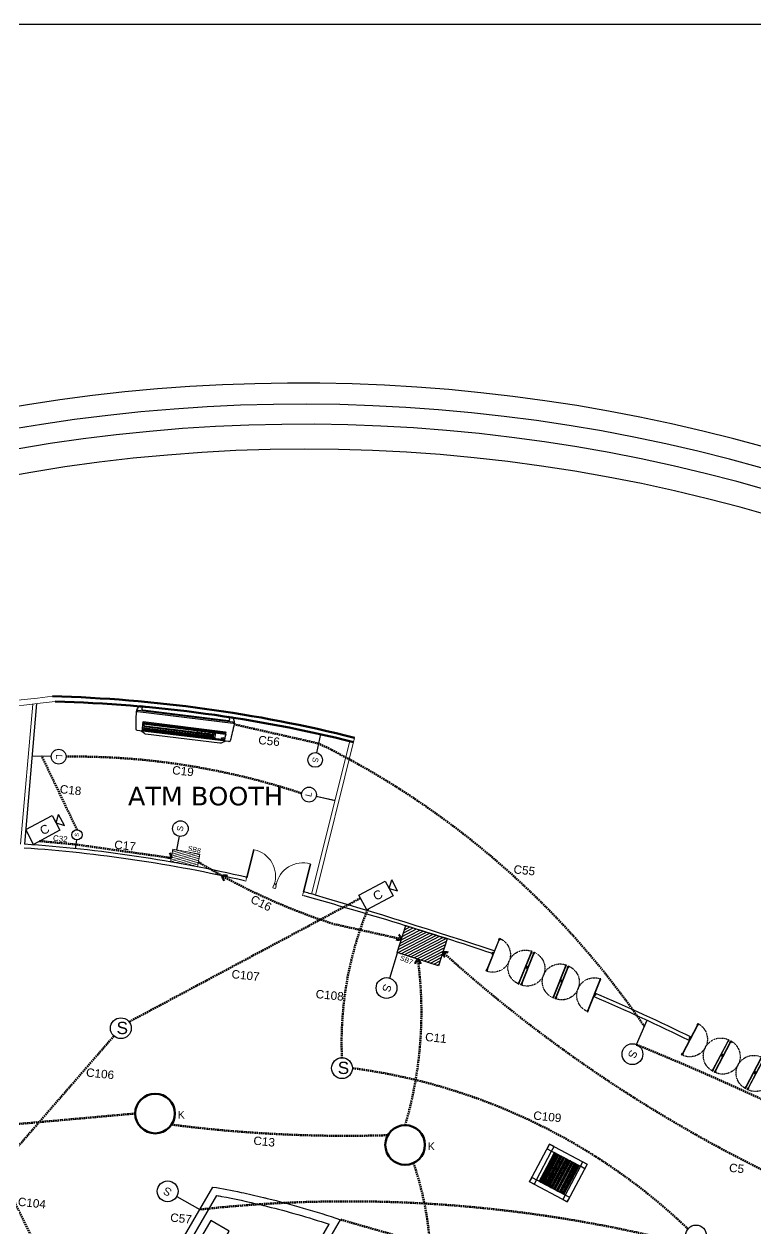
# Model space of a CAD drawing. Header units: feet. Extents: x 4128 to 9124, y 4591 to 7870.
# Drawn here: x 6097 to 6849, y 6633 to 7870 of the extents above; entities that cross this region are included whole.
import ezdxf

# ---------------------------------------------------------------- set-up
doc = ezdxf.new("R2010")
doc.units = ezdxf.units.FT
doc.header["$MEASUREMENT"] = 0
doc.linetypes.add('DASHED2', pattern=[0.375, 0.25, -0.125])
doc.linetypes.add('DASHEDX2', pattern=[1.5, 1, -0.5])
for name, color, linetype, lineweight in [('Conduit', 42, 'Continuous', 0), ('Dim', 7, 'Continuous', 5), ('Door', 46, 'Continuous', 25), ('DOR_METAL', 26, 'Continuous', 18), ('EL_2', 250, 'Continuous', 25), ('glass', 4, 'Continuous', 5), ('GREEN', 72, 'Continuous', 18), ('Layer4', 250, 'Continuous', 0), ('narrow wall', 7, 'Continuous', 25), ('wall', 7, 'Continuous', 53)]:
    doc.layers.add(name, color=color, linetype=linetype, lineweight=lineweight)
doc.styles.get("Standard").update_dxf_attribs({"font": 'arial.ttf'})
pattern_1 = [(107.0961016, (6605.718351, 6871.51939), (-0.0104896567, -0.00322625853), [])]

# ---------------------------------------------------------------- blocks, each defined once
blk = doc.blocks.new('D_9')
at = {"layer": 'Door', "color": 252, "linetype": 'DASHED2', "ltscale": 15}
for centre, start, end in [((2018, -102), 0, 90), ((3934, -102), 90, 180), ((2018, -102), 270, 0), ((3934, -102), 180, 270)]:
    blk.add_arc(centre, 958, start, end, dxfattribs=at)
at = {"layer": 'DOR_METAL', "lineweight": 15}
for p, q in [((2018, -960), (2018, 757)), ((2056, -960), (2056, 757)), ((3896, -960), (3896, 757)), ((3934, -960), (3934, 757))]:
    blk.add_line(p, q, dxfattribs=at)
at = {"layer": 'DOR_METAL', "lineweight": 30}
for points in [[(2018, 757), (2018, 857), (2056, 857), (2056, 757)], [(3934, 757), (3934, 857), (3896, 857), (3896, 757)], [(1967, -102), (2018, -102), (2018, 0), (1967, 0)], [(3985, -102), (3934, -102), (3934, 0), (3985, 0)], [(2018, -1060), (2018, -960), (2056, -960), (2056, -1060)], [(3934, -1060), (3934, -960), (3896, -960), (3896, -1060)]]:
    blk.add_lwpolyline(points, close=True, dxfattribs=at)
at = {"layer": 'glass'}
for p, q in [((2037, -960), (2037, 757)), ((3915, -960), (3915, 757))]:
    blk.add_line(p, q, dxfattribs=at)
blk = doc.blocks.new('A$C1EB656F2')
at = {"color": 0}
for p, q in [((38.5, 42), (37.5, 42)), ((37.5, 42), (37.5, 5)), ((38.5, 5), (38.5, 42)), ((0, 5), (1.5, 5)), ((1.5, 5), (1.5, 3.5)), ((1.5, 3.5), (2, 3.5)), ((2, 3.5), (2, 0)), ((37.5, 5), (38.5, 5)), ((38, 3.5), (38, 0)), ((38.5, 3.5), (38, 3.5)), ((40, 5), (38.5, 5)), ((38.5, 5), (38.5, 3.5)), ((0, 0), (2, 0)), ((40, 0), (38, 0))]:
    blk.add_line(p, q, dxfattribs=at)
blk.add_arc((36.4, 7.1), 35, 88.1894, 183.3802, dxfattribs=at)
blk = doc.blocks.new('A$C32F139EE')
at = {"layer": 'GREEN', "color": 0}
blk.add_blockref('A$C1EB656F2', (0, 0), dxfattribs=at)
blk = doc.blocks.new('xx')
at = {"layer": 'Door', "color": 18, "true_color": 0x000000, "extrusion": (0, 0, -1), "xscale": -1, "zscale": -1, "rotation": 256.9807477251866}
blk.add_blockref('A$C32F139EE', (-10425, 4755.5), dxfattribs=at)
at = {"layer": 'Door', "color": 18, "true_color": 0x000000, "extrusion": (0, 0, -1), "zscale": -1, "rotation": 256.6487752299035}
blk.add_blockref('A$C32F139EE', (-10424.9, 4756), dxfattribs=at)

msp = doc.modelspace()

# ---------------------------------------------------------------- hatches: boundary and pattern name
at = {"true_color": 0xd79128}
h = msp.add_hatch(dxfattribs=at)
h.set_pattern_fill('ANSI31', color=42, scale=20.167137, angle=-17.5574)
h.set_pattern_definition([(27.4426, (6360.6722, 6984.99), (-1.16178, 2.237223), [])])
h.paths.add_polyline_path([(6488.9, 6944.4), (6480, 6916.6), (6522.7, 6903.1), (6531.5, 6930.9)])
at = {"true_color": 0x7aafdf}
h = msp.add_hatch(dxfattribs=at)
h.set_pattern_fill('ANSI31', color=143, scale=0.087797, angle=62.0961)
h.set_pattern_definition(pattern_1)
h.paths.add_polyline_path([(6641.9, 6711.1), (6626.3, 6681.7), (6627.8, 6680.9), (6643.4, 6710.4)])
h.paths.add_polyline_path([(6644.8, 6709.6), (6629.2, 6680.1), (6630.7, 6679.3), (6646.3, 6708.8)])
h.paths.add_polyline_path([(6647.8, 6708), (6632.2, 6678.5), (6633.8, 6677.7), (6649.4, 6707.2)])
h.paths.add_polyline_path([(6650.9, 6706.4), (6635.3, 6676.9), (6636.6, 6676.2), (6652.2, 6705.7)])
h.paths.add_polyline_path([(6653.7, 6704.9), (6638.1, 6675.4), (6639.5, 6674.6), (6655.2, 6704.1)])
h.paths.add_polyline_path([(6656.6, 6703.3), (6641, 6673.8), (6642.5, 6673.1), (6658.1, 6702.6)])
h.paths.add_polyline_path([(6659.6, 6701.8), (6644, 6672.3), (6645.4, 6671.5), (6661.1, 6701)])
h.paths.add_polyline_path([(6662.5, 6700.2), (6646.9, 6670.7), (6648.4, 6669.9), (6664, 6699.4)])
h = msp.add_hatch(dxfattribs=at)
h.set_pattern_fill('ANSI31', color=143, scale=0.087797, angle=62.0961)
h.set_pattern_definition(pattern_1)
h.paths.add_polyline_path([(6649.9, 6669.2), (6651.3, 6668.4), (6667, 6697.9), (6665.5, 6698.6)])

# ---------------------------------------------------------------- linework, layer by layer
at = {"color": 152, "linetype": 'DASHEDX2', "lineweight": 140, "ltscale": 1.5, "true_color": 0x2776bb}
msp.add_line((6399.5, 7131.4), (6312.4, 7151.1), dxfattribs=at)
at = {"color": 30, "true_color": 0xff6600}
for p, q in [((6397.4, 7121.9), (6401.6, 7140.9)), ((6150.4, 7032.3), (6149.1, 7023.1)), ((6256, 7036.1), (6253.4, 7022)), ((6472.4, 6890.3), (6480.6, 6916.4)), ((6726.1, 6822.1), (6737.1, 6847.1)), ((6253.5, 6666.2), (6277.3, 6652.7))]:
    msp.add_line(p, q, dxfattribs=at)
at = {"color": 70, "true_color": 0x92ec13}
for p, q in [((6124.5, 7118), (6104.8, 7118.5)), ((6124.5, 7118), (6105.3, 7118.4)), ((6397, 7077.2), (6415.8, 7073.2)), ((6397, 7077.2), (6416.4, 7073))]:
    msp.add_line(p, q, dxfattribs=at)
at = {"color": 240, "linetype": 'DASHEDX2', "lineweight": 140, "ltscale": 1.5, "true_color": 0xed1f24}
for p, q in [((6151, 7042.8), (6114.9, 7118.2)), ((6149.7, 7027.7), (6112.6, 7031.1)), ((6248, 7013.8), (6149.7, 7027.7)), ((6442.4, 6972.5), (6204.6, 6845.5)), ((6484.5, 6930.5), (6414.7, 6946)), ((6188.9, 6830.9), (6081.1, 6706.7)), ((6210.9, 6751.3), (5977.9, 6730.5)), ((6113.3, 6606.2), (6072.7, 6689.4))]:
    msp.add_line(p, q, dxfattribs=at)
at = {"color": 240, "true_color": 0xed1f24}
for p, q in [((6125.5, 7057.4), (6129.5, 7049.8)), ((6129.5, 7049.8), (6132.1, 7058.5)), ((6138.2, 7047.2), (6132.1, 7058.5)), ((6129.5, 7049.8), (6129.5, 7049.8)), ((6129.5, 7049.8), (6138.2, 7047.2)), ((6467.9, 6990.1), (6471.9, 6982.6)), ((6471.9, 6982.6), (6474.5, 6991.2)), ((6471.9, 6982.6), (6471.9, 6982.6)), ((6471.9, 6982.6), (6480.6, 6979.9)), ((6480.6, 6979.9), (6474.5, 6991.2))]:
    msp.add_line(p, q, dxfattribs=at)
at = {"color": 61, "linetype": 'DASHEDX2', "lineweight": 140, "ltscale": 1.5, "true_color": 0xe5e878}
for p, q in [((6248, 7013.7), (6248, 7013.7)), ((6248, 7013.7), (6248, 7013.7)), ((6300.1, 6995.4), (6300.1, 6995.4)), ((6300.1, 6995.4), (6300.1, 6995.4)), ((6484.4, 6930.5), (6484.4, 6930.5)), ((6484.4, 6930.5), (6484.4, 6930.5)), ((6501.4, 6909.8), (6501.4, 6909.8)), ((6501.4, 6909.8), (6501.4, 6909.8)), ((6527.1, 6917), (6527.1, 6917)), ((6527.1, 6917), (6527.1, 6917))]:
    msp.add_line(p, q, dxfattribs=at)
msp.add_line((6384.4, 6974.8), (6384.4, 6974.8))
at = {"color": 143, "true_color": 0x7aafdf}
for p, q in [((6638.9, 6712.7), (6641.9, 6711.1)), ((6641.9, 6711.1), (6643.4, 6710.4)), ((6643.4, 6710.4), (6646.3, 6708.8)), ((6646.3, 6708.8), (6647.8, 6708)), ((6647.8, 6708), (6650.7, 6706.5)), ((6650.7, 6706.5), (6652.2, 6705.7)), ((6652.2, 6705.7), (6655.2, 6704.1)), ((6655.2, 6704.1), (6656.6, 6703.3)), ((6656.6, 6703.3), (6659.6, 6701.8)), ((6659.6, 6701.8), (6661.1, 6701)), ((6661.1, 6701), (6664, 6699.4)), ((6664, 6699.4), (6665.5, 6698.6)), ((6623.3, 6683.2), (6626.3, 6681.7)), ((6626.3, 6681.7), (6627.8, 6680.9)), ((6627.8, 6680.9), (6629.2, 6680.1)), ((6629.2, 6680.1), (6632.2, 6678.5)), ((6632.2, 6678.5), (6633.7, 6677.8)), ((6633.7, 6677.8), (6636.6, 6676.2)), ((6633.8, 6677.7), (6635.3, 6676.9)), ((6636.6, 6676.2), (6638.1, 6675.4)), ((6638.1, 6675.4), (6641, 6673.8)), ((6641, 6673.8), (6642.5, 6673.1)), ((6642.5, 6673.1), (6645.4, 6671.5)), ((6645.4, 6671.5), (6646.9, 6670.7)), ((6646.9, 6670.7), (6649.9, 6669.2)), ((6649.9, 6669.2), (6651.3, 6668.4))]:
    msp.add_line(p, q, dxfattribs=at)
for points in [[(4128.3, 7870.4), (9123.8, 7870.4), (9123.8, 4591.3), (4128.3, 4591.3)], [(6292.5, 7136.5), (6291.3, 7137.8), (6291.7, 7141), (6293.5, 7142.4)]]:
    msp.add_lwpolyline(points, close=True)
for points in [[(6310.5, 7158.9, -0.221823), (6312.5, 7151.5, -0.024313), (6308.4, 7134, -0.435652), (6307.2, 7133.3), (6212.9, 7144.9, -0.435652), (6212, 7145.8, -0.024313), (6212.2, 7163.7, -0.221823), (6215.9, 7170.4)], [(6300.8, 7137), (6301.1, 7136.6), (6301.6, 7136.9, 0.430196)]]:
    msp.add_lwpolyline(points, format="xyb", close=True)
for points in [[(6219.6, 7170, 0.104184), (6217.7, 7167.3, 0.456185), (6218.6, 7165.9), (6306.8, 7155.1, 0.456185), (6308, 7156.2, 0.104184), (6306.9, 7159.3)], [(6212.2, 7163.4, -0.351027), (6213.5, 7164.4), (6311.4, 7152.4, -0.351027), (6312.4, 7151.1)], [(6212.3, 7164.2, -0.376378), (6213.9, 7165.6), (6311.3, 7153.7, -0.376378), (6312.5, 7151.9)], [(6218.3, 7152.8), (6304.4, 7142.2, 0.296743), (6303.8, 7143.1), (6219, 7153.5, 0.37232), (6218.3, 7152.8)], [(6303.5, 7133.8), (6299.3, 7131.9, -0.147504), (6298, 7131.8), (6221.6, 7141.1, -0.147504), (6220.3, 7141.6), (6216.6, 7144.4)], [(6218.8, 7144.9), (6302, 7134.7, 0.317918), (6302.8, 7135.4), (6304.2, 7141.4), (6218.3, 7151.9), (6217.9, 7145.6, 0.345226), (6218.8, 7144.9)]]:
    msp.add_lwpolyline(points, format="xyb")
for points in [[(6218.5, 7145.5), (6220, 7146.5), (6220.3, 7149.7), (6219.2, 7151.5), (6303.8, 7141.1), (6302.5, 7135.3), (6218.5, 7145.5), (6219.2, 7151.5)], [(6220, 7146.5), (6291.3, 7137.8)], [(6220.1, 7147.6), (6291.4, 7138.8)], [(6220.2, 7148.7), (6291.6, 7139.9)], [(6220.3, 7149.7), (6291.7, 7141)], [(6275, 7144.4), (6274.3, 7138.8)], [(6278.8, 7143.9), (6278.1, 7138.3)], [(6282.6, 7143.5), (6281.9, 7137.9)], [(6286.4, 7143), (6285.7, 7137.4)], [(6290.2, 7142.5), (6289.5, 7136.9)], [(6300, 7137.3), (6299.9, 7137), (6299.6, 7137)]]:
    msp.add_lwpolyline(points)
at = {"color": 240, "true_color": 0xed1f24, "elevation": 0}
for points in [[(6098.3, 7042.9), (6125.5, 7057.4), (6133.5, 7042.2), (6106.4, 7027.8)], [(6440.7, 6975.6), (6467.9, 6990.1), (6475.9, 6975), (6448.8, 6960.5)]]:
    msp.add_lwpolyline(points, close=True, dxfattribs=at)
at = {"color": 42, "true_color": 0xd79128}
msp.add_lwpolyline([(6488.9, 6944.4), (6531.5, 6930.9), (6522.7, 6903.1), (6480, 6916.6)], close=True, dxfattribs=at)
at = {"color": 143, "true_color": 0x7aafdf}
for points in [[(6616.2, 6681), (6636.8, 6719.8), (6675.5, 6699.3), (6655, 6660.5)], [(6623.3, 6683.2), (6638.9, 6712.7), (6668.4, 6697.1), (6652.8, 6667.6)], [(6626.3, 6681.7), (6641.9, 6711.1), (6643.4, 6710.4), (6627.8, 6680.9)], [(6629.2, 6680.1), (6644.8, 6709.6), (6646.3, 6708.8), (6630.7, 6679.3)], [(6638.9, 6712.7), (6641.4, 6717.4), (6636.8, 6719.8), (6634.3, 6715.2)], [(6635.3, 6676.9), (6650.9, 6706.4), (6652.2, 6705.7), (6636.6, 6676.2)], [(6638.1, 6675.4), (6653.7, 6704.9), (6655.2, 6704.1), (6639.5, 6674.6)], [(6641, 6673.8), (6656.6, 6703.3), (6656.6, 6703.3), (6641, 6673.8)], [(6642.5, 6673.1), (6658.1, 6702.6), (6659.6, 6701.8), (6644, 6672.3)], [(6645.4, 6671.5), (6661.1, 6701), (6662.5, 6700.2), (6646.9, 6670.7)], [(6646.9, 6670.7), (6662.5, 6700.2), (6664, 6699.4), (6648.4, 6669.9)], [(6649.9, 6669.2), (6665.5, 6698.6), (6667, 6697.9), (6651.3, 6668.4)], [(6668.4, 6697.1), (6670.9, 6701.7), (6675.5, 6699.3), (6673.1, 6694.6)], [(6616.2, 6681), (6618.7, 6685.7), (6623.3, 6683.2), (6620.9, 6678.6)], [(6652.8, 6667.6), (6650.3, 6662.9), (6655, 6660.5), (6657.5, 6665.1)]]:
    msp.add_lwpolyline(points, close=True, dxfattribs=at)
msp.add_lwpolyline([(6649.4, 6707.2), (6633.8, 6677.7), (6632.2, 6678.5), (6647.8, 6708)], dxfattribs=at)
at = {"color": 177, "true_color": 0x293189}
msp.add_lwpolyline([(6178, 6451.3), (6196.7, 6440.4), (6307.3, 6630.5), (6288.5, 6641.4)], close=True, dxfattribs=at)
for centre, radius in [((6299.9, 7137), 0.377), ((6301.1, 7136.6), 0.0686)]:
    msp.add_circle(centre, radius)
at = {"color": 70, "true_color": 0x92ec13}
for centre in [(6132.2, 7117.9), (6389.5, 7078.9)]:
    msp.add_circle(centre, 7.63, dxfattribs=at)
at = {"color": 30, "true_color": 0xff6600}
for centre, radius in [((6395.8, 7114.5), 7.58), ((6151, 7037.6), 5.27), ((6257.3, 7044), 8.04), ((6469.2, 6880.2), 10.7), ((6721.9, 6812.3), 10.7), ((6244.2, 6671.4), 10.7)]:
    msp.add_circle(centre, radius, dxfattribs=at)
at = {"color": 114, "true_color": 0x139b48}
for centre in [(6196.1, 6838.9), (6423.4, 6797.9), (6787.3, 6626)]:
    msp.add_circle(centre, 10.7, dxfattribs=at)
at = {"color": 104, "lineweight": 158}
for centre in [(6231.3, 6751.3), (6488.3, 6719)]:
    msp.add_circle(centre, 20.4, dxfattribs=at)
at = {"linetype": 'ByBlock'}
for centre, radius, start, end in [((6379.5, 5730.2), 1771.3, 38.6101, 107.9098), ((6382.4, 5738.4), 1741.4, 37.1613, 109.18), ((6384.1, 5742.6), 1716.6, 37.3236, 110.3709), ((6387.2, 5736.5), 1697.1, 35.4012, 111.8133), ((5997.3, 5573.1), 1454.3, 77.0508, 86.0844), ((5999, 5582.9), 1448.3, 76.9449, 86.1195), ((5999, 5582.9), 1448.3, 75.7355, 75.8138), ((5999, 5582.9), 1448.3, 74.0851, 74.6044), ((5325.8, 3161.5), 3957.5, 71.5487, 74.485), ((4973.6, 2100.7), 5078.3, 71.5609, 73.7337)]:
    msp.add_arc(centre, radius, start, end, dxfattribs=at)
at = {"color": 152, "linetype": 'DASHEDX2', "lineweight": 140, "ltscale": 1.5, "true_color": 0x2776bb}
for centre, radius, start, end in [((6015.5, 6351.2), 869.6, 34.254, 63.7963), ((5683.7, 4256.2), 2769.5, 59.5326, 67.8897), ((6429.8, 5267.6), 1393.5, 57.9885, 96.2834), ((10208.8, 19745.2), 13639.1, 253.88071, 257.11997)]:
    msp.add_arc(centre, radius, start, end, dxfattribs=at)
at = {"color": 240, "linetype": 'DASHEDX2', "lineweight": 140, "ltscale": 1.5, "true_color": 0xed1f24}
for centre, radius, start, end in [((6147.7, 6373.5), 744.5, 71.6597, 90.6096), ((6609.5, 7554.6), 639, 238.5225, 252.2461), ((6783.9, 6824.4), 360.9, 157.749, 182.5038), ((6091.8, 6855.5), 413.2, 343.6838, 7.5588), ((7498.6, 7990.6), 1447.9, 227.857, 254.8583), ((6353.7, 6187.1), 616.1, 46.3423, 82.5035), ((6427.7, 8138.8), 1410.4, 262.6891, 271.7454), ((6183.1, 6593.6), 331.5, 330.3163, 18.8095)]:
    msp.add_arc(centre, radius, start, end, dxfattribs=at)
at = {"color": 61, "linetype": 'Continuous', "lineweight": 140, "ltscale": 1.5, "true_color": 0xe5e878}
for centre, start, end in [((6236.8, 7013.9), 359.2849, 27.8755), ((6247, 7024.9), 246.1616, 274.7522), ((6303.1, 6984.7), 77.0797, 105.6704), ((6311.1, 6997.4), 190.203, 218.7936), ((6480.5, 6940.9), 262.36, 290.9506), ((6473.7, 6927.5), 15.4832, 44.0739), ((6509, 6901.7), 133.091, 161.6816), ((6494, 6901.4), 19.9677, 48.5583), ((6529.4, 6906.1), 73.6067, 102.1973), ((6538.1, 6918.3), 186.7299, 215.3206)]:
    msp.add_arc(centre, 11.1, start, end, dxfattribs=at)
at = {"layer": 'Conduit'}
for p, q in [((6247.2, 7009.8), (6277.3, 7017.7)), ((6247.6, 7011.7), (6273.1, 7018.4)), ((6248, 7013.8), (6268.8, 7019.2)), ((6248.3, 7015.7), (6264.6, 7020)), ((6248.7, 7017.8), (6260.1, 7020.8)), ((6249.1, 7019.9), (6255.7, 7021.6)), ((6249.4, 7021.6), (6252.2, 7022.3)), ((6251.7, 7008.9), (6276.9, 7015.6)), ((6256.2, 7008.1), (6276.6, 7013.5)), ((6260.3, 7007.4), (6276.2, 7011.6)), ((6264.5, 7006.6), (6275.8, 7009.6)), ((6268.2, 7005.9), (6275.5, 7007.8))]:
    msp.add_line(p, q, dxfattribs=at)
msp.add_lwpolyline([(6274.9, 7004.7), (6247.2, 7009.8), (6249.6, 7022.7), (6277.3, 7017.7)], close=True, dxfattribs=at)
at = {"layer": 'Dim', "linetype": 'ByBlock'}
for p, q in [((6093, 7028.1), (6105.5, 7171.9)), ((6392.2, 6976.7), (6431.6, 7133.9)), ((6396.1, 6975.7), (6436.2, 7137.3))]:
    msp.add_line(p, q, dxfattribs=at)
at = {"layer": 'Dim', "lineweight": 30}
for p, q in [((6149.3, 6434.2), (6290.8, 6675.8)), ((6158.9, 6434.9), (6294.9, 6667)), ((6240.8, 6348.7), (6410.2, 6637.7)), ((6242.5, 6336.4), (6422, 6642.2))]:
    msp.add_line(p, q, dxfattribs=at)
at = {"layer": 'Dim', "linetype": 'ByBlock'}
for points in [[(6125.8, 7179.9), (6037.8, 7169.9), (6034.9, 7169.2), (6032, 7168.6), (6029.1, 7167.9), (6026.2, 7167.2), (6023.3, 7166.6), (6020.4, 7165.9), (6017.6, 7165.2), (6014.7, 7164.6), (6011.8, 7163.9), (6008.9, 7163.2), (6006.1, 7162.5), (6003.2, 7161.8), (6000.3, 7161.1), (5997.4, 7160.4), (5994.6, 7159.7), (5991.7, 7159), (5988.8, 7158.3), (5986, 7157.5), (5983.1, 7156.8), (5980.2, 7156.1), (5977.4, 7155.4), (5974.5, 7154.6), (5971.7, 7153.9), (5968.8, 7153.1), (5965.9, 7152.4), (5963.1, 7151.6), (5960.2, 7150.9), (5957.4, 7150.1), (5954.5, 7149.3), (5952.5, 7148.8), (5950.4, 7148.2), (5948.3, 7147.6)], [(6128.7, 7174.6), (6040.7, 7164.6), (6037.8, 7163.9), (6034.9, 7163.3), (6032, 7162.6), (6029.1, 7161.9), (6026.3, 7161.3), (6023.4, 7160.6), (6020.5, 7159.9), (6017.6, 7159.2), (6014.7, 7158.6), (6011.9, 7157.9), (6009, 7157.2), (6006.1, 7156.5), (6003.2, 7155.8), (6000.4, 7155.1), (5997.5, 7154.4), (5994.6, 7153.7), (5991.8, 7153), (5988.9, 7152.2), (5986, 7151.5), (5983.2, 7150.8), (5980.3, 7150.1), (5977.4, 7149.3), (5974.6, 7148.6), (5971.7, 7147.8), (5968.9, 7147.1), (5966, 7146.3), (5963.2, 7145.6), (5960.3, 7144.8), (5957.5, 7144), (5955.4, 7143.5), (5953.3, 7142.9), (5951.3, 7142.3)]]:
    msp.add_open_spline(points, degree=3, knots=[8.58287118, 8.58287118, 8.58287118, 8.58287118, 8.59095979, 8.59095979, 8.59095979, 8.59908997, 8.59908997, 8.59908997, 8.60726231, 8.60726231, 8.60726231, 8.61547818, 8.61547818, 8.61547818, 8.62373904, 8.62373904, 8.62373904, 8.63204639, 8.63204639, 8.63204639, 8.64040183, 8.64040183, 8.64040183, 8.64880702, 8.64880702, 8.64880702, 8.6572637, 8.6572637, 8.6572637, 8.66577374, 8.66577374, 8.66577374, 8.67198788, 8.67198788, 8.67198788, 8.67198788], dxfattribs=at)
at = {"layer": 'Dim', "lineweight": 30}
for points, knots in [([(6290.8, 6675.8), (6300.2, 6674.2), (6309.8, 6672.4), (6327.2, 6668.7), (6334.8, 6667), (6342.6, 6665.1), (6343.9, 6664.8), (6345.2, 6664.4), (6346.6, 6664.1), (6370.8, 6658.2), (6395.9, 6650.9), (6422, 6642.2)], [3.9758725, 3.9758725, 3.9758725, 3.9758725, 4.0379985, 4.0379985, 4.0859831, 4.0859831, 4.0859831, 4.0941773, 4.0941773, 4.0941773, 4.2431342, 4.2431342, 4.2431342, 4.2431342]), ([(6294.9, 6667), (6296.4, 6666.7), (6298, 6666.5), (6312.8, 6663.7), (6326.4, 6660.8), (6341.2, 6657.3), (6341.9, 6657.1), (6342.7, 6656.9), (6344.1, 6656.6), (6345.4, 6656.2), (6346.7, 6655.9), (6367.2, 6650.8), (6388.3, 6644.8), (6410.2, 6637.7)], [3.9878427, 3.9878427, 3.9878427, 3.9878427, 3.9980946, 3.9980946, 4.0852276, 4.0852276, 4.0901587, 4.0901587, 4.0901587, 4.098411, 4.098411, 4.098411, 4.2252165, 4.2252165, 4.2252165, 4.2252165])]:
    msp.add_open_spline(points, degree=3, knots=knots, dxfattribs=at)
at = {"layer": 'narrow wall', "linetype": 'ByBlock'}
msp.add_line((6109.5, 7172.4), (6097, 7027.9), dxfattribs=at)
for points in [[(6681.6, 6871.8, -0.012451), (6780.9, 6826.2)], [(6683.1, 6875.4, -0.012476), (6782.7, 6829.7)]]:
    msp.add_lwpolyline(points, format="xyb", dxfattribs=at)
at = {"layer": 'narrow wall', "lineweight": 30}
for points in [[(6798.1, 6822.2, -0.000064), (6798.6, 6821.9, -0.000064)], [(6796.5, 6818.5, -0.000004), (6796.5, 6818.5, -0.000004)]]:
    msp.add_lwpolyline(points, format="xyb", dxfattribs=at)
at = {"layer": 'wall', "linetype": 'ByBlock'}
for centre, start in [((6088.1, 5752.7), 75.8814), ((6091.1, 5747.3), 76.0537)]:
    msp.add_arc(centre, 1427.7, start, 88.4892, dxfattribs=at)

# ---------------------------------------------------------------- block references
at = {"xscale": 0.793754714629587, "yscale": 0.793754714629587, "zscale": 0.793754714629587, "rotation": 242.5618644580308}
msp.add_blockref('xx', (6816.5, 16066.1), dxfattribs=at)
at = {"layer": 'EL_2', "xscale": -0.01888782889054502, "yscale": 0.01888782890937658, "zscale": 0.01888782891077303}
for p, rotation in [((6648.1, 6888.7), 338.1833023320478), ((6683.5, 6874.5), 338.1833023320478), ((6718.9, 6860.3), 338.1833023320478), ((6847.5, 6794.7), 332.1986183215499), ((6881.2, 6776.9), 332.1986183215499), ((6914.9, 6759.1), 332.1986183215499)]:
    msp.add_blockref('D_9', p, dxfattribs=dict(at, rotation=rotation))

# ---------------------------------------------------------------- texts
at = {"color": 70, "true_color": 0x92ec13}
for rotation, p in [(267.3499, (6129.6, 7120.2)), (76.3612, (6391.6, 7076.1))]:
    msp.add_text('L', height=6.36, rotation=rotation, dxfattribs=at).set_placement(p)
at = {"color": 30, "true_color": 0xff6600}
for height, rotation, p in [(5.86, 257.7941, (6393.8, 7117.8)), (6.22, 80.2662, (6259.6, 7040.6)), (4.08, 83.0863, (6152.6, 7035.4)), (8.24, 252.5287, (6466.8, 6885)), (8.24, 246.3925, (6720, 6817.4)), (8.24, 150.6011, (6249.4, 6672.7))]:
    msp.add_text('S', height=height, rotation=rotation, dxfattribs=at).set_placement(p)
at = {"color": 240, "true_color": 0xed1f24, "char_height": 9.04, "attachment_point": 1, "rotation": 28.0992}
for insert in [(6111.6, 7044.9), (6454, 6977.6)]:
    msp.add_mtext_dynamic_manual_height_columns('C', width=20.795, gutter_width=45.2, heights=[0], dxfattribs=dict(at, insert=insert))
at = {"color": 114, "true_color": 0x139b48, "char_height": 12.6, "attachment_point": 1}
for insert in [(6191.7, 6845.5), (6419, 6804.5)]:
    msp.add_mtext_dynamic_manual_height_columns('S', width=28.377, gutter_width=62.8, heights=[0], dxfattribs=dict(at, insert=insert))
at = {"color": 240, "linetype": 'DASHEDX2', "lineweight": 140, "ltscale": 1.5, "true_color": 0xed1f24, "char_height": 7.79, "attachment_point": 1}
for insert in [(6254.5, 6753.9), (6511.5, 6721.6)]:
    msp.add_mtext_dynamic_manual_height_columns('{\\C41;\\c5369588;K}', width=11638.805, gutter_width=38.9, heights=[0], dxfattribs=dict(at, insert=insert))
at = {"layer": 'Layer4', "color": 251, "true_color": 0x636466, "insert": (6203.4, 7067.5, 0), "char_height": 19.05, "attachment_point": 7}
msp.add_mtext_dynamic_manual_height_columns('{\\fVerdana|b0|i0|c0|p34;ATM BOOTH}', width=166.51, gutter_width=1.59, heights=[0], dxfattribs=at)
at = {"layer": 'wall', "linetype": 'ByBlock'}
for s, height, rotation, p in [('C56', 8.64, 354.2023, (6337, 7130.9)), ('C19', 8.64, 354.2023, (6248.5, 7099.9)), ('C18', 8.64, 354.2023, (6133, 7080.4)), ('C32', 5.86, 354.2023, (6126.1, 7031.5)), ('C17', 8.64, 354.2023, (6189, 7023.4)), ('SB8', 5.14, 347.0798, (6264.5, 7021.6)), ('C55', 8.64, 354.2023, (6599.4, 6998)), ('C16', 8.64, 333.9559, (6328.5, 6968.4)), ('SB7', 5.14, 337.5607, (6482.5, 6909.2)), ('C107', 8.64, 354.2023, (6309.5, 6890.4)), ('C108', 8.64, 354.2023, (6396, 6870)), ('C11', 8.64, 354.2023, (6508.5, 6825.9)), ('C106', 8.64, 354.2023, (6160, 6789.4)), ('C109', 8.64, 354.2023, (6619.7, 6745.2)), ('C13', 8.64, 354.2023, (6332, 6719.4)), ('C5', 8.64, 354.2023, (6820.9, 6691.5)), ('C104', 8.64, 354.2023, (6089.9, 6656.6)), ('C57', 8.64, 354.2023, (6246.5, 6640.4))]:
    msp.add_text(s, height=height, rotation=rotation, dxfattribs=at).set_placement(p)

doc.saveas('drawing.dxf')
